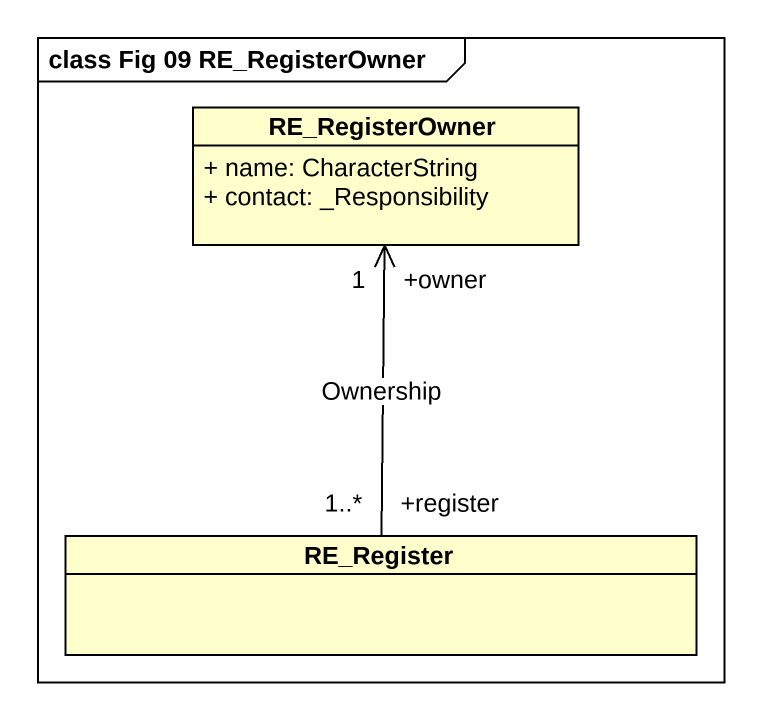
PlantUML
@startuml
mainframe class Fig 09 RE_RegisterOwner
hide circle
hide empty members
skinparam classAttributeIconSize 0
class RE_RegisterOwner {
  + name: CharacterString
  + contact: _Responsibility
}
class RE_Register
RE_Register "+register\n1..*" -up-> "+owner\n1" RE_RegisterOwner : Ownership
@enduml
